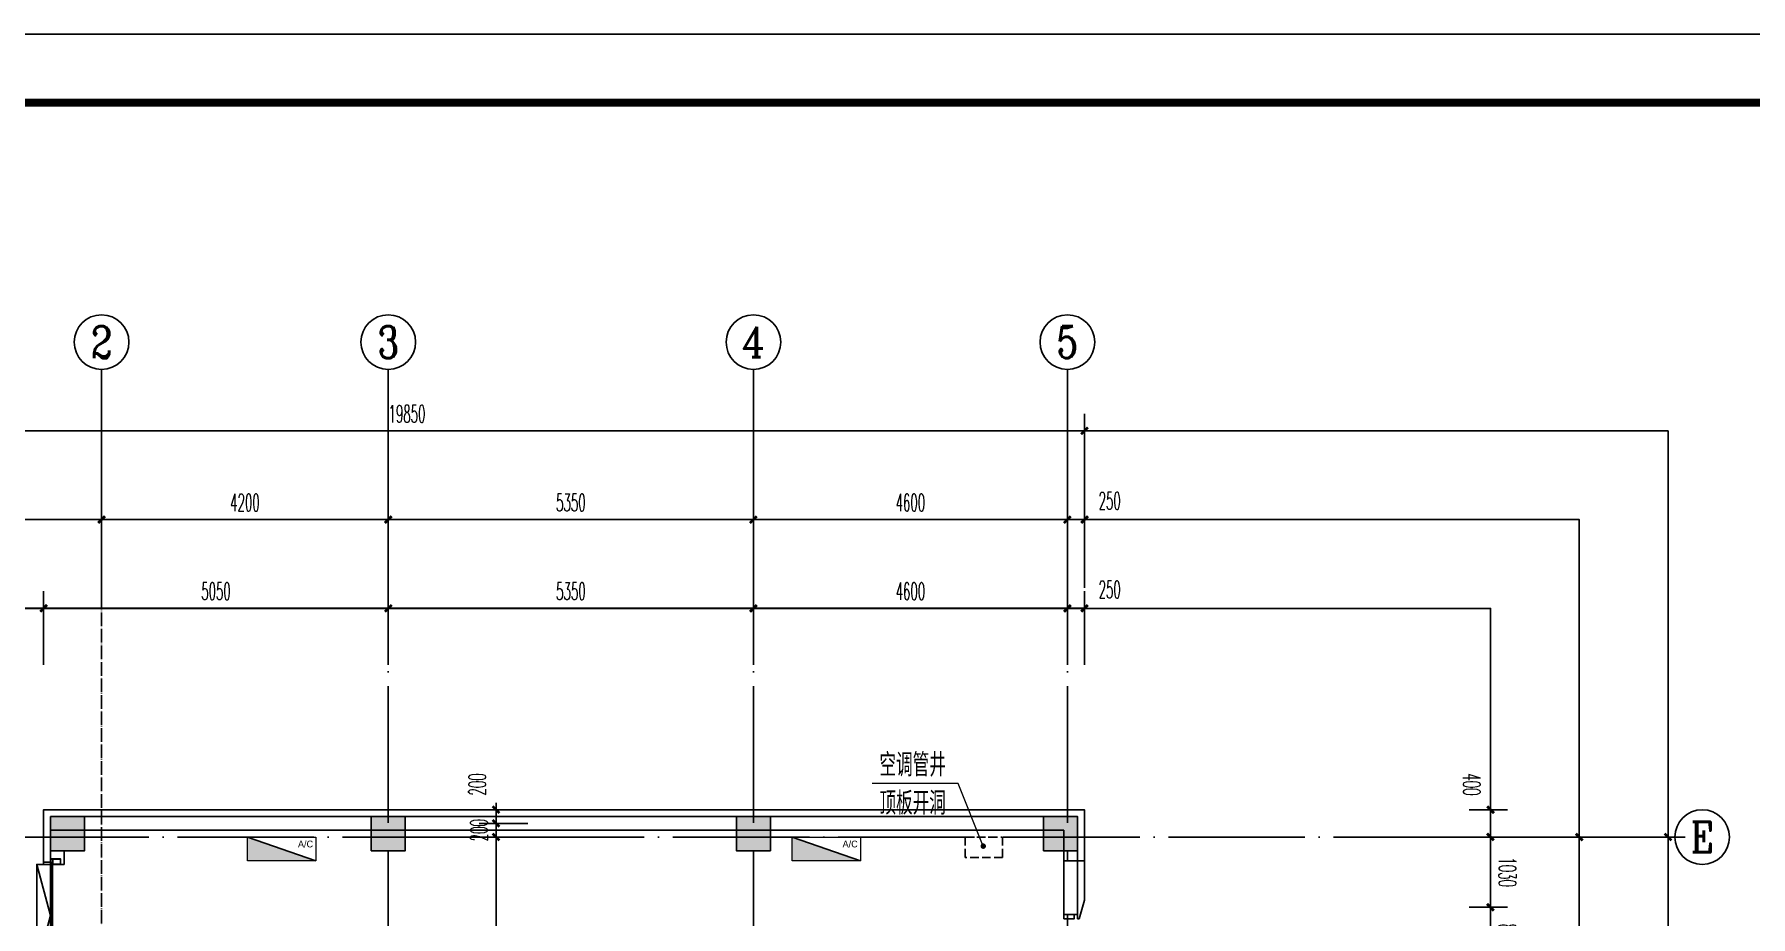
# Model space of a CAD drawing. Header units: millimetres. Extents: x -13830 to 215738, y -24143 to 193994.
# Drawn here: x 9991 to 35137, y 111432 to 124357 of the extents above; entities that cross this region are included whole.
import ezdxf
from ezdxf.enums import TextEntityAlignment as Align

# ---------------------------------------------------------------- set-up
doc = ezdxf.new("R2010")
doc.units = ezdxf.units.MM
doc.header["$LTSCALE"] = 100
doc.linetypes.add('DASH', pattern=[0.35, 0.25, -0.1])
doc.linetypes.add('DOTE', pattern=[2.42, 2, -0.2, 0.02, -0.2])
doc.layers.get('0').update_dxf_attribs({"linetype": 'CONTINUOUS'})
doc.layers.get('DEFPOINTS').update_dxf_attribs({"linetype": 'CONTINUOUS'})
for name, color, linetype in [('A-Drain-Well', 201, 'CONTINUOUS'), ('A-Fin-Stone', 64, 'CONTINUOUS'), ('AXIS', 3, 'CONTINUOUS'), ('AXIS_TEXT', 7, 'CONTINUOUS'), ('COLUMN', 9, 'CONTINUOUS'), ('DOTE', 8, 'CONTINUOUS'), ('EQUIP_DETAIL', 9, 'CONTINUOUS'), ('EQUIP_HATCH', 8, 'CONTINUOUS'), ('MCST ELevations 1S$0$A-_WIND----_E-', 4, 'CONTINUOUS'), ('MCST GF$0$A-_WIND----_E-', 4, 'CONTINUOUS'), ('MCST GF$0$D-METAL', 74, 'CONTINUOUS'), ('PUB_DIM', 3, 'CONTINUOUS'), ('PUB_HATCH', 8, 'CONTINUOUS'), ('PUB_TEXT', 7, 'CONTINUOUS'), ('TK HAHA', 1, 'CONTINUOUS'), ('WALL', 2, 'CONTINUOUS'), ('WINDOW', 4, 'CONTINUOUS'), ('图框', 7, 'CONTINUOUS')]:
    doc.layers.add(name, color=color, linetype=linetype)
doc.layers.add('DIM_LEAD', color=3, linetype='CONTINUOUS', lineweight=13)
doc.layers.add('M-2019.7.9', color=6, linetype='CONTINUOUS', lineweight=15)
doc.styles.add('_TCH_AXIS', font='COMPLEX', dxfattribs={"bigfont": 'GBCBIG'})
doc.styles.add('_TCH_DIM', font='SIMPLEX', dxfattribs={"bigfont": 'GBCBIG'})
doc.styles.add('COMPLEX', font='COMPLEX')
doc.styles.add('DIM_FONT_T3', font='SIMPLEX', dxfattribs={"width": 0.494118, "bigfont": 'GBCBIG'})
doc.styles.add('HZDX', font='wcad.shx', dxfattribs={"bigfont": 'hzdx.shx'})
doc.dimstyles.new('_TCH_ARCH&&100', dxfattribs={"dimtxt": 255, "dimasz": 100, "dimexe": 250, "dimexo": 300, "dimgap": 122.5, "dimtad": 1, "dimdec": 0, "dimzin": 0, "dimdsep": 46, "dimtxsty": 'DIM_FONT_T3', "dimblk": 'ARCHTICK', "dimcen": 0.09, "dimclrt": 7, "dimazin": 0, "dimtfac": 1, "dimtdec": 0, "dimtix": 1, "dimtmove": 2, "dimatfit": 3, "dimldrblk": 'ARCHTICK', "dimfxl": 1, "dimtolj": 1, "dimtzin": 0, "dimarcsym": 0})

# ---------------------------------------------------------------- blocks, each defined once
blk = doc.blocks.new('TJAD_TK_A1')
at = {"layer": '图框'}
blk.add_line((1341.38, 950.45), (500.38, 950.45), dxfattribs=at)
at = {"layer": '图框', "const_width": 1.2}
blk.add_lwpolyline([(1331.38, 940.45), (525.38, 940.45), (525.38, 366.45), (1331.38, 366.45)], close=True, dxfattribs=at)
blk = doc.blocks.new('180703-expo')
at = {"layer": '图框'}
blk.add_blockref('TJAD_TK_A1', (-500.38, -356.45), dxfattribs=at)
blk = doc.blocks.new('_AXISO')
blk.add_circle((0, 0), 0.5)
at = {"layer": 'AXIS_TEXT', "style": 'COMPLEX', "width": 1.041667}
blk.add_attdef('A', text='', height=0.56, dxfattribs=at).set_placement((-0.25, -0.28), (0.25, -0.28), align=Align.FIT)
blk = doc.blocks.new('_ArchTick')
at = {"color": 0, "linetype": 'ByBlock', "const_width": 0.4}
blk.add_lwpolyline([(-0.5, -0.5), (0.5, 0.5)], dxfattribs=at)
blk = doc.blocks.new('*D1030')
at = {"layer": 'AXIS', "color": 0, "lineweight": -2, "transparency": 16777216}
for p, q in [((-450, 31300), (-450, 33850)), ((19400, 31300), (19400, 33850)), ((-450, 33600), (19400, 33600))]:
    blk.add_line(p, q, dxfattribs=at)
at = {"layer": 'DEFPOINTS', "color": 0, "transparency": 16777216}
for p in [(19400, 33600), (-450, 31000), (19400, 31000)]:
    blk.add_point(p, dxfattribs=at)
at = {"layer": 'AXIS', "color": 0, "lineweight": -2, "transparency": 16777216, "xscale": 100, "yscale": 100, "zscale": 100, "rotation": 180}
blk.add_blockref('_ArchTick', (-450, 33600), dxfattribs=at)
at = {"layer": 'AXIS', "color": 0, "lineweight": -2, "transparency": 16777216, "xscale": 100, "yscale": 100, "zscale": 100}
blk.add_blockref('_ArchTick', (19400, 33600), dxfattribs=at)
at = {"layer": 'AXIS', "color": 7, "transparency": 16777216, "insert": (9475, 33850), "char_height": 255, "attachment_point": 5, "style": 'DIM_FONT_T3'}
blk.add_mtext('\\A1;19850', dxfattribs=at)
blk = doc.blocks.new('*D1032')
at = {"layer": 'AXIS', "color": 0, "lineweight": -2, "transparency": 16777216}
for p, q in [((0, 31300), (0, 32550)), ((5000, 31300), (5000, 32550)), ((0, 32300), (5000, 32300))]:
    blk.add_line(p, q, dxfattribs=at)
at = {"layer": 'DEFPOINTS', "color": 0, "transparency": 16777216}
for p in [(5000, 32300), (0, 31000), (5000, 31000)]:
    blk.add_point(p, dxfattribs=at)
at = {"layer": 'AXIS', "color": 0, "lineweight": -2, "transparency": 16777216, "xscale": 100, "yscale": 100, "zscale": 100, "rotation": 180}
blk.add_blockref('_ArchTick', (0, 32300), dxfattribs=at)
at = {"layer": 'AXIS', "color": 0, "lineweight": -2, "transparency": 16777216, "xscale": 100, "yscale": 100, "zscale": 100}
blk.add_blockref('_ArchTick', (5000, 32300), dxfattribs=at)
at = {"layer": 'AXIS', "color": 7, "transparency": 16777216, "insert": (2500, 32550), "char_height": 255, "attachment_point": 5, "style": 'DIM_FONT_T3'}
blk.add_mtext('\\A1;5000', dxfattribs=at)
blk = doc.blocks.new('*D1033')
at = {"layer": 'AXIS', "color": 0, "lineweight": -2, "transparency": 16777216}
for p, q in [((5000, 31300), (5000, 32550)), ((9200, 31300), (9200, 32550)), ((5000, 32300), (9200, 32300))]:
    blk.add_line(p, q, dxfattribs=at)
at = {"layer": 'DEFPOINTS', "color": 0, "transparency": 16777216}
for p in [(9200, 32300), (5000, 31000), (9200, 31000)]:
    blk.add_point(p, dxfattribs=at)
at = {"layer": 'AXIS', "color": 0, "lineweight": -2, "transparency": 16777216, "xscale": 100, "yscale": 100, "zscale": 100, "rotation": 180}
blk.add_blockref('_ArchTick', (5000, 32300), dxfattribs=at)
at = {"layer": 'AXIS', "color": 0, "lineweight": -2, "transparency": 16777216, "xscale": 100, "yscale": 100, "zscale": 100}
blk.add_blockref('_ArchTick', (9200, 32300), dxfattribs=at)
at = {"layer": 'AXIS', "color": 7, "transparency": 16777216, "insert": (7100, 32550), "char_height": 255, "attachment_point": 5, "style": 'DIM_FONT_T3'}
blk.add_mtext('\\A1;4200', dxfattribs=at)
blk = doc.blocks.new('*D1034')
at = {"layer": 'AXIS', "color": 0, "lineweight": -2, "transparency": 16777216}
for p, q in [((9200, 31300), (9200, 32550)), ((14550, 31300), (14550, 32550)), ((9200, 32300), (14550, 32300))]:
    blk.add_line(p, q, dxfattribs=at)
at = {"layer": 'DEFPOINTS', "color": 0, "transparency": 16777216}
for p in [(14550, 32300), (9200, 31000), (14550, 31000)]:
    blk.add_point(p, dxfattribs=at)
at = {"layer": 'AXIS', "color": 0, "lineweight": -2, "transparency": 16777216, "xscale": 100, "yscale": 100, "zscale": 100, "rotation": 180}
blk.add_blockref('_ArchTick', (9200, 32300), dxfattribs=at)
at = {"layer": 'AXIS', "color": 0, "lineweight": -2, "transparency": 16777216, "xscale": 100, "yscale": 100, "zscale": 100}
blk.add_blockref('_ArchTick', (14550, 32300), dxfattribs=at)
at = {"layer": 'AXIS', "color": 7, "transparency": 16777216, "insert": (11875, 32550), "char_height": 255, "attachment_point": 5, "style": 'DIM_FONT_T3'}
blk.add_mtext('\\A1;5350', dxfattribs=at)
blk = doc.blocks.new('*D1035')
at = {"layer": 'AXIS', "color": 0, "lineweight": -2, "transparency": 16777216}
for p, q in [((14550, 31300), (14550, 32550)), ((19150, 31300), (19150, 32550)), ((14550, 32300), (19150, 32300))]:
    blk.add_line(p, q, dxfattribs=at)
at = {"layer": 'DEFPOINTS', "color": 0, "transparency": 16777216}
for p in [(19150, 32300), (14550, 31000), (19150, 31000)]:
    blk.add_point(p, dxfattribs=at)
at = {"layer": 'AXIS', "color": 0, "lineweight": -2, "transparency": 16777216, "xscale": 100, "yscale": 100, "zscale": 100, "rotation": 180}
blk.add_blockref('_ArchTick', (14550, 32300), dxfattribs=at)
at = {"layer": 'AXIS', "color": 0, "lineweight": -2, "transparency": 16777216, "xscale": 100, "yscale": 100, "zscale": 100}
blk.add_blockref('_ArchTick', (19150, 32300), dxfattribs=at)
at = {"layer": 'AXIS', "color": 7, "transparency": 16777216, "insert": (16850, 32550), "char_height": 255, "attachment_point": 5, "style": 'DIM_FONT_T3'}
blk.add_mtext('\\A1;4600', dxfattribs=at)
blk = doc.blocks.new('*D1036')
at = {"layer": 'AXIS', "color": 0, "lineweight": -2, "transparency": 16777216}
for p, q in [((19150, 31300), (19150, 32550)), ((19400, 31300), (19400, 32550)), ((19150, 32300), (19400, 32300))]:
    blk.add_line(p, q, dxfattribs=at)
at = {"layer": 'DEFPOINTS', "color": 0, "transparency": 16777216}
for p in [(19400, 32300), (19150, 31000), (19400, 31000)]:
    blk.add_point(p, dxfattribs=at)
at = {"layer": 'AXIS', "color": 0, "lineweight": -2, "transparency": 16777216, "xscale": 100, "yscale": 100, "zscale": 100, "rotation": 180}
blk.add_blockref('_ArchTick', (19150, 32300), dxfattribs=at)
at = {"layer": 'AXIS', "color": 0, "lineweight": -2, "transparency": 16777216, "xscale": 100, "yscale": 100, "zscale": 100}
blk.add_blockref('_ArchTick', (19400, 32300), dxfattribs=at)
at = {"layer": 'AXIS', "color": 7, "transparency": 16777216, "insert": (19770, 32575), "char_height": 255, "attachment_point": 5, "style": 'DIM_FONT_T3'}
blk.add_mtext('\\A1;250', dxfattribs=at)
blk = doc.blocks.new('*D1037')
at = {"layer": 'AXIS', "color": 0, "lineweight": -2, "transparency": 16777216}
for p, q in [((25350, 27650), (28200, 27650)), ((27950, -550), (27950, 27650)), ((25350, -550), (28200, -550))]:
    blk.add_line(p, q, dxfattribs=at)
at = {"layer": 'DEFPOINTS', "color": 0, "transparency": 16777216}
for p in [(25050, 27650), (27950, 27650), (25050, -550)]:
    blk.add_point(p, dxfattribs=at)
at = {"layer": 'AXIS', "color": 0, "lineweight": -2, "transparency": 16777216, "xscale": 100, "yscale": 100, "zscale": 100}
for p, rotation in [((27950, 27650), 90.0000788328642), ((27950, -550), 270.0000788328642)]:
    blk.add_blockref('_ArchTick', p, dxfattribs=dict(at, rotation=rotation))
at = {"layer": 'AXIS', "color": 7, "transparency": 16777216, "insert": (28200, 13550), "char_height": 255, "attachment_point": 5, "rotation": 270.0001, "style": 'DIM_FONT_T3'}
blk.add_mtext('\\A1;28200', dxfattribs=at)
blk = doc.blocks.new('*D1042')
at = {"layer": 'AXIS', "color": 0, "lineweight": -2, "transparency": 16777216}
for p, q in [((25900, 27650), (26900, 27650)), ((26650, 19850), (26650, 27650)), ((25900, 19850), (26900, 19850))]:
    blk.add_line(p, q, dxfattribs=at)
at = {"layer": 'DEFPOINTS', "color": 0, "transparency": 16777216}
for p in [(25600, 27650), (26650, 27650), (25600, 19850)]:
    blk.add_point(p, dxfattribs=at)
at = {"layer": 'AXIS', "color": 0, "lineweight": -2, "transparency": 16777216, "xscale": 100, "yscale": 100, "zscale": 100}
for p, rotation in [((26650, 27650), 90.0000788328642), ((26650, 19850), 270.0000788328642)]:
    blk.add_blockref('_ArchTick', p, dxfattribs=dict(at, rotation=rotation))
at = {"layer": 'AXIS', "color": 7, "transparency": 16777216, "insert": (26900, 23750), "char_height": 255, "attachment_point": 5, "rotation": 270.0001, "style": 'DIM_FONT_T3'}
blk.add_mtext('\\A1;7800', dxfattribs=at)
blk = doc.blocks.new('_FZH')
blk.add_lwpolyline([(-0.5, -0.5), (0.5, -0.5), (0.5, 0.5), (-0.5, 0.5)], close=True)
at = {"layer": 'PUB_HATCH'}
blk.add_solid([(-0.5, -0.5), (0.5, -0.5), (-0.5, 0.5), (0.5, 0.5)], dxfattribs=at)
blk = doc.blocks.new('sfdsfsfdsdfs10')
at = {"layer": 'COLUMN', "color": 3, "rotation": 270}
for p, xscale, yscale, zscale in [((5150, 28250), 500, 500, 500), ((9850, 28250), 500, 500, 500), ((15200, 28250), 499.9999999995343, 499.9999999995343, 499.9999999995343), ((19700, 28250), 499.9999999995343, 499.9999999995343, 499.9999999995343), ((650, 20300), 499.9999999995343, 499.9999999995343, 499.9999999995343), ((9850, 20300), 499.9999999995343, 499.9999999995343, 499.9999999995343), ((15200, 20300), 500.0000000002328, 500.0000000002328, 500.0000000002328), ((19700, 20300), 500.0000000002328, 500.0000000002328, 500.0000000002328), ((650, 13500), 499.9999999997672, 499.9999999997672, 499.9999999997672), ((9850, 13500), 500.0000000000001, 500.0000000000001, 500.0000000000001), ((15200, 13500), 500.0000000002328, 500.0000000002328, 500.0000000002328), ((19700, 13500), 500, 500, 500), ((19700, 9350), 500, 500, 500), ((650, 7250), 500.0000000006985, 500.0000000006985, 500.0000000006985), ((9850, 7250), 500.0000000002328, 500.0000000002328, 500.0000000002328), ((15200, 7250), 499.9999999995343, 499.9999999995343, 499.9999999995343), ((650, 450), 500.0000000006985, 500.0000000006985, 500.0000000006985), ((9850, 450), 499.9999999997672, 499.9999999997672, 499.9999999997672), ((15200, 450), 500, 500, 500)]:
    blk.add_blockref('_FZH', p, dxfattribs=dict(at, xscale=xscale, yscale=yscale, zscale=zscale))
blk = doc.blocks.new('MCST GF$0$elderly care_mullion_2')
at = {"layer": 'MCST GF$0$A-_WIND----_E-'}
for points in [[(170892, -82280), (170892, -82247), (170972, -82247), (170972, -82250), (170950, -82250), (170950, -82280)], [(170892, -82282), (170951, -82282), (170951, -82251), (170954, -82251), (170954, -82282), (170972, -82282), (170972, -82397), (170892, -82397)]]:
    blk.add_lwpolyline(points, close=True, dxfattribs=at)
at = {"layer": 'MCST GF$0$A-_WIND----_E-', "color": 8}
for points in [[(170895, -82250), (170895, -82277), (170947, -82277), (170947, -82250)], [(170895, -82394), (170895, -82285), (170969, -82285), (170969, -82394)]]:
    blk.add_lwpolyline(points, close=True, dxfattribs=at)
blk = doc.blocks.new('dfsfs')
blk.add_lwpolyline([(-270, 5615), (-300, 5615)])
at = {"layer": 'MCST GF$0$A-_WIND----_E-', "color": 8}
blk.add_lwpolyline([(-168, 7161), (-168, 5628), (-193, 5628), (-193, 7161)], close=True, dxfattribs=at)
at = {"layer": 'MCST GF$0$A-_WIND----_E-'}
blk.add_lwpolyline([(-180, 7161), (-180, 5628)], dxfattribs=at)
at = {"layer": 'MCST GF$0$D-METAL'}
blk.add_lwpolyline([(-300, 7175), (-200, 7175), (-200, 7145), (-300, 7145)], close=True, dxfattribs=at)
blk.add_lwpolyline([(-300, 5615), (-300, 5645), (-200, 5645), (-200, 5615), (-270, 5615)], dxfattribs=at)
at = {"layer": 'WALL'}
blk.add_lwpolyline([(0, 7345), (0, 7145), (-50, 7145), (-50, 7225), (-200, 7225), (-200, 7345)], close=True, dxfattribs=at)
for points in [[(-200, 5565), (-50, 5565), (-50, 5645), (0, 5645), (0, -105)], [(-200, -105), (-200, 5565)]]:
    blk.add_lwpolyline(points, dxfattribs=at)
at = {"xscale": -1, "rotation": 90}
blk.add_blockref('MCST GF$0$elderly care_mullion_2', (-82447, 178117), dxfattribs=at)
at = {"rotation": 90}
blk.add_blockref('MCST GF$0$elderly care_mullion_2', (-82447, -165327), dxfattribs=at)
blk = doc.blocks.new('5HP')
at = {"layer": 'EQUIP_HATCH'}
blk.add_hatch(color=256, dxfattribs=at).paths.add_polyline_path([(11197, 101719), (10847, 101719), (10847, 100719)])
at = {"color": 0, "linetype": 'ByBlock'}
blk.add_lwpolyline([(10847, 101719), (11197, 101719), (11197, 100719), (10847, 100719)], close=True, dxfattribs=at)
at = {"layer": 'EQUIP_DETAIL'}
blk.add_line((11197, 101719), (10847, 100719), dxfattribs=at)
at = {"layer": 'EQUIP_DETAIL', "style": 'HZDX'}
blk.add_text('A/C', height=100, rotation=270, dxfattribs=at).set_placement((11097, 100869), align=Align.MIDDLE)
blk = doc.blocks.new('A$C0AEA3915')
at = {"layer": 'M-2019.7.9'}
for p, rotation in [((108857, 3503), 90), ((116836, 3503), 90), ((26065, 106938), 180)]:
    blk.add_blockref('5HP', p, dxfattribs=dict(at, rotation=rotation))
for p in [(-1997, -96410), (1502, -100391), (1502, -106394), (-1947, -109923)]:
    blk.add_blockref('5HP', p, dxfattribs=at)
blk = doc.blocks.new('sdfdsfdsf')
blk.add_wipeout([(-220, -1000), (-200, -1000), (-200, -940), (0, -940), (0, 0), (-300, 0), (-300, -730)]).dxf.layer = 'DEFPOINTS'
at = {"layer": 'MCST ELevations 1S$0$A-_WIND----_E-', "color": 42}
for points in [[(-220, -1000), (-200, -1000), (-200, 0), (-300, 0), (-300, -730)], [(-150, -940), (-150, -1000), (0, -1000), (0, -940)]]:
    blk.add_lwpolyline(points, close=True, dxfattribs=at)
at = {"layer": 'WALL', "color": 2}
blk.add_lwpolyline([(-200, -940), (0, -940), (0, 0), (-200, 0)], close=True, dxfattribs=at)
blk = doc.blocks.new('sdfsfsfdsdf')
at = {"layer": 'MCST ELevations 1S$0$A-_WIND----_E-'}
for p in [(0, -1800), (0, -3600), (0, -5400)]:
    blk.add_blockref('sdfdsfdsf', p, dxfattribs=at)
blk.add_wipeout([(-220, -1000), (-200, -1000), (-200, -940), (0, -940), (0, -150), (-300, -150), (-300, -730)]).dxf.layer = 'DEFPOINTS'
at = {"layer": 'MCST ELevations 1S$0$A-_WIND----_E-', "color": 42}
for points in [[(-220, -1000), (-200, -1000), (-200, -150), (-300, -150), (-300, -730)], [(-150, -940), (-150, -1000), (0, -1000), (0, -940)]]:
    blk.add_lwpolyline(points, close=True, dxfattribs=at)
at = {"layer": 'WALL', "color": 2}
blk.add_lwpolyline([(-200, -940), (0, -940), (0, -150), (-200, -150)], close=True, dxfattribs=at)
blk = doc.blocks.new('*D675')
at = {"layer": 'DEFPOINTS', "color": 0, "transparency": 16777216}
for p in [(16756, 112999), (17519, 112999), (17519, 112799)]:
    blk.add_point(p, dxfattribs=at)
at = {"layer": 'PUB_DIM', "color": 0, "lineweight": -2, "transparency": 16777216}
for p, q in [((17219, 112999), (16506, 112999)), ((16756, 112999), (16756, 113099)), ((16756, 112799), (16756, 112999)), ((17219, 112799), (16506, 112799)), ((16756, 112799), (16756, 112699))]:
    blk.add_line(p, q, dxfattribs=at)
at = {"layer": 'PUB_DIM', "color": 0, "lineweight": -2, "transparency": 16777216, "xscale": 100, "yscale": 100, "zscale": 100}
for p, rotation in [((16756, 112999), 270), ((16756, 112799), 90)]:
    blk.add_blockref('_ArchTick', p, dxfattribs=dict(at, rotation=rotation))
at = {"layer": 'PUB_DIM', "color": 7, "transparency": 16777216, "insert": (16481, 113369), "char_height": 255, "attachment_point": 5, "rotation": 90, "style": 'DIM_FONT_T3'}
blk.add_mtext('\\A1;200', dxfattribs=at)
blk = doc.blocks.new('*D676')
at = {"layer": 'DEFPOINTS', "color": 0, "transparency": 16777216}
for p in [(16756, 112799), (17519, 112799), (17519, 112599)]:
    blk.add_point(p, dxfattribs=at)
at = {"layer": 'PUB_DIM', "color": 0, "lineweight": -2, "transparency": 16777216}
for p, q in [((17219, 112799), (16506, 112799)), ((16756, 112799), (16756, 112899)), ((16756, 112599), (16756, 112799)), ((17219, 112599), (16506, 112599)), ((16756, 112599), (16756, 112499))]:
    blk.add_line(p, q, dxfattribs=at)
at = {"layer": 'PUB_DIM', "color": 0, "lineweight": -2, "transparency": 16777216, "xscale": 100, "yscale": 100, "zscale": 100}
for p, rotation in [((16756, 112799), 270), ((16756, 112599), 90)]:
    blk.add_blockref('_ArchTick', p, dxfattribs=dict(at, rotation=rotation))
at = {"layer": 'PUB_DIM', "color": 7, "transparency": 16777216, "insert": (16506, 112699), "char_height": 255, "attachment_point": 5, "rotation": 90, "style": 'DIM_FONT_T3'}
blk.add_mtext('\\A1;200', dxfattribs=at)
blk = doc.blocks.new('*D677')
at = {"layer": 'DEFPOINTS', "color": 0, "transparency": 16777216}
for p in [(16756, 112599), (17519, 112599), (17519, 104949)]:
    blk.add_point(p, dxfattribs=at)
at = {"layer": 'PUB_DIM', "color": 0, "lineweight": -2, "transparency": 16777216}
for p, q in [((17219, 112599), (16506, 112599)), ((16756, 104949), (16756, 112599)), ((17219, 104949), (16506, 104949))]:
    blk.add_line(p, q, dxfattribs=at)
at = {"layer": 'PUB_DIM', "color": 0, "lineweight": -2, "transparency": 16777216, "xscale": 100, "yscale": 100, "zscale": 100}
for p, rotation in [((16756, 112599), 90), ((16756, 104949), 270)]:
    blk.add_blockref('_ArchTick', p, dxfattribs=dict(at, rotation=rotation))
at = {"layer": 'PUB_DIM', "color": 7, "transparency": 16777216, "insert": (16506, 108774), "char_height": 255, "attachment_point": 5, "rotation": 90, "style": 'DIM_FONT_T3'}
blk.add_mtext('\\A1;7650', dxfattribs=at)
blk = doc.blocks.new('*D850')
at = {"layer": 'DEFPOINTS', "color": 0, "transparency": 16777216}
for p in [(10127, 115949), (9127, 114820), (10127, 114820)]:
    blk.add_point(p, dxfattribs=at)
at = {"layer": 'PUB_DIM', "color": 0, "lineweight": -2, "transparency": 16777216}
for p, q in [((9127, 115120), (9127, 116199)), ((10127, 115120), (10127, 116199)), ((9127, 115949), (10127, 115949))]:
    blk.add_line(p, q, dxfattribs=at)
at = {"layer": 'PUB_DIM', "color": 0, "lineweight": -2, "transparency": 16777216, "xscale": 100, "yscale": 100, "zscale": 100, "rotation": 180}
blk.add_blockref('_ArchTick', (9127, 115949), dxfattribs=at)
at = {"layer": 'PUB_DIM', "color": 0, "lineweight": -2, "transparency": 16777216, "xscale": 100, "yscale": 100, "zscale": 100}
blk.add_blockref('_ArchTick', (10127, 115949), dxfattribs=at)
at = {"layer": 'PUB_DIM', "color": 7, "transparency": 16777216, "insert": (9627, 116199), "char_height": 255, "attachment_point": 5, "style": 'DIM_FONT_T3'}
blk.add_mtext('\\A1;1000', dxfattribs=at)
blk = doc.blocks.new('*D851')
at = {"layer": 'DEFPOINTS', "color": 0, "transparency": 16777216}
for p in [(15177, 115949), (10127, 114820), (15177, 114820)]:
    blk.add_point(p, dxfattribs=at)
at = {"layer": 'PUB_DIM', "color": 0, "lineweight": -2, "transparency": 16777216}
for p, q in [((10127, 115120), (10127, 116199)), ((15177, 115120), (15177, 116199)), ((10127, 115949), (15177, 115949))]:
    blk.add_line(p, q, dxfattribs=at)
at = {"layer": 'PUB_DIM', "color": 0, "lineweight": -2, "transparency": 16777216, "xscale": 100, "yscale": 100, "zscale": 100, "rotation": 180}
blk.add_blockref('_ArchTick', (10127, 115949), dxfattribs=at)
at = {"layer": 'PUB_DIM', "color": 0, "lineweight": -2, "transparency": 16777216, "xscale": 100, "yscale": 100, "zscale": 100}
blk.add_blockref('_ArchTick', (15177, 115949), dxfattribs=at)
at = {"layer": 'PUB_DIM', "color": 7, "transparency": 16777216, "insert": (12652, 116199), "char_height": 255, "attachment_point": 5, "style": 'DIM_FONT_T3'}
blk.add_mtext('\\A1;5050', dxfattribs=at)
blk = doc.blocks.new('*D852')
at = {"layer": 'DEFPOINTS', "color": 0, "transparency": 16777216}
for p in [(20527, 115949), (15177, 114820), (20527, 114820)]:
    blk.add_point(p, dxfattribs=at)
at = {"layer": 'PUB_DIM', "color": 0, "lineweight": -2, "transparency": 16777216}
for p, q in [((15177, 115120), (15177, 116199)), ((20527, 115120), (20527, 116199)), ((15177, 115949), (20527, 115949))]:
    blk.add_line(p, q, dxfattribs=at)
at = {"layer": 'PUB_DIM', "color": 0, "lineweight": -2, "transparency": 16777216, "xscale": 100, "yscale": 100, "zscale": 100, "rotation": 180}
blk.add_blockref('_ArchTick', (15177, 115949), dxfattribs=at)
at = {"layer": 'PUB_DIM', "color": 0, "lineweight": -2, "transparency": 16777216, "xscale": 100, "yscale": 100, "zscale": 100}
blk.add_blockref('_ArchTick', (20527, 115949), dxfattribs=at)
at = {"layer": 'PUB_DIM', "color": 7, "transparency": 16777216, "insert": (17852, 116199), "char_height": 255, "attachment_point": 5, "style": 'DIM_FONT_T3'}
blk.add_mtext('\\A1;5350', dxfattribs=at)
blk = doc.blocks.new('*D853')
at = {"layer": 'DEFPOINTS', "color": 0, "transparency": 16777216}
for p in [(25127, 115949), (20527, 114820), (25127, 114820)]:
    blk.add_point(p, dxfattribs=at)
at = {"layer": 'PUB_DIM', "color": 0, "lineweight": -2, "transparency": 16777216}
for p, q in [((20527, 115120), (20527, 116199)), ((25127, 115120), (25127, 116199)), ((20527, 115949), (25127, 115949))]:
    blk.add_line(p, q, dxfattribs=at)
at = {"layer": 'PUB_DIM', "color": 0, "lineweight": -2, "transparency": 16777216, "xscale": 100, "yscale": 100, "zscale": 100, "rotation": 180}
blk.add_blockref('_ArchTick', (20527, 115949), dxfattribs=at)
at = {"layer": 'PUB_DIM', "color": 0, "lineweight": -2, "transparency": 16777216, "xscale": 100, "yscale": 100, "zscale": 100}
blk.add_blockref('_ArchTick', (25127, 115949), dxfattribs=at)
at = {"layer": 'PUB_DIM', "color": 7, "transparency": 16777216, "insert": (22827, 116199), "char_height": 255, "attachment_point": 5, "style": 'DIM_FONT_T3'}
blk.add_mtext('\\A1;4600', dxfattribs=at)
blk = doc.blocks.new('*D854')
at = {"layer": 'DEFPOINTS', "color": 0, "transparency": 16777216}
for p in [(25377, 115949), (25127, 114820), (25377, 114820)]:
    blk.add_point(p, dxfattribs=at)
at = {"layer": 'PUB_DIM', "color": 0, "lineweight": -2, "transparency": 16777216}
for p, q in [((25127, 115120), (25127, 116199)), ((25377, 115120), (25377, 116199)), ((25127, 115949), (25377, 115949))]:
    blk.add_line(p, q, dxfattribs=at)
at = {"layer": 'PUB_DIM', "color": 0, "lineweight": -2, "transparency": 16777216, "xscale": 100, "yscale": 100, "zscale": 100, "rotation": 180}
blk.add_blockref('_ArchTick', (25127, 115949), dxfattribs=at)
at = {"layer": 'PUB_DIM', "color": 0, "lineweight": -2, "transparency": 16777216, "xscale": 100, "yscale": 100, "zscale": 100}
blk.add_blockref('_ArchTick', (25377, 115949), dxfattribs=at)
at = {"layer": 'PUB_DIM', "color": 7, "transparency": 16777216, "insert": (25747, 116224), "char_height": 255, "attachment_point": 5, "style": 'DIM_FONT_T3'}
blk.add_mtext('\\A1;250', dxfattribs=at)
blk = doc.blocks.new('*D940')
at = {"layer": 'DEFPOINTS', "color": 0, "transparency": 16777216}
for p in [(30714, 111569), (31325, 111569), (30714, 110769)]:
    blk.add_point(p, dxfattribs=at)
at = {"layer": 'PUB_DIM', "color": 0, "lineweight": -2, "transparency": 16777216}
for p, q in [((31014, 111569), (31575, 111569)), ((31325, 110769), (31325, 111569)), ((31014, 110769), (31575, 110769))]:
    blk.add_line(p, q, dxfattribs=at)
at = {"layer": 'PUB_DIM', "color": 0, "lineweight": -2, "transparency": 16777216, "xscale": 100, "yscale": 100, "zscale": 100}
for p, rotation in [((31325, 111569), 90.003707105389), ((31325, 110769), 270.003707105389)]:
    blk.add_blockref('_ArchTick', p, dxfattribs=dict(at, rotation=rotation))
at = {"layer": 'PUB_DIM', "color": 7, "transparency": 16777216, "insert": (31575, 111169), "char_height": 255, "attachment_point": 5, "rotation": 270.0037, "style": 'DIM_FONT_T3'}
blk.add_mtext('\\A1;800', dxfattribs=at)
blk = doc.blocks.new('*D941')
at = {"layer": 'DEFPOINTS', "color": 0, "transparency": 16777216}
for p in [(30714, 112598), (31325, 112599), (30714, 111569)]:
    blk.add_point(p, dxfattribs=at)
at = {"layer": 'PUB_DIM', "color": 0, "lineweight": -2, "transparency": 16777216}
for p, q in [((31014, 112599), (31575, 112599)), ((31325, 111569), (31325, 112599)), ((31014, 111569), (31575, 111569))]:
    blk.add_line(p, q, dxfattribs=at)
at = {"layer": 'PUB_DIM', "color": 0, "lineweight": -2, "transparency": 16777216, "xscale": 100, "yscale": 100, "zscale": 100}
for p, rotation in [((31325, 112599), 90.00370710538895), ((31325, 111569), 270.003707105389)]:
    blk.add_blockref('_ArchTick', p, dxfattribs=dict(at, rotation=rotation))
at = {"layer": 'PUB_DIM', "color": 7, "transparency": 16777216, "insert": (31575, 112084), "char_height": 255, "attachment_point": 5, "rotation": 270.0037, "style": 'DIM_FONT_T3'}
blk.add_mtext('\\A1;1030', dxfattribs=at)
blk = doc.blocks.new('*D942')
at = {"layer": 'DEFPOINTS', "color": 0, "transparency": 16777216}
for p in [(30714, 112999), (31325, 112999), (30714, 112598)]:
    blk.add_point(p, dxfattribs=at)
at = {"layer": 'PUB_DIM', "color": 0, "lineweight": -2, "transparency": 16777216}
for p, q in [((31014, 112999), (31575, 112999)), ((31325, 112599), (31325, 112999)), ((31014, 112599), (31575, 112599))]:
    blk.add_line(p, q, dxfattribs=at)
at = {"layer": 'PUB_DIM', "color": 0, "lineweight": -2, "transparency": 16777216, "xscale": 100, "yscale": 100, "zscale": 100}
for p, rotation in [((31325, 112999), 90.00370710538925), ((31325, 112599), 270.0037071053893)]:
    blk.add_blockref('_ArchTick', p, dxfattribs=dict(at, rotation=rotation))
at = {"layer": 'PUB_DIM', "color": 7, "transparency": 16777216, "insert": (31050, 113369), "char_height": 255, "attachment_point": 5, "rotation": 270.0037, "style": 'DIM_FONT_T3'}
blk.add_mtext('\\A1;400', dxfattribs=at)
blk = doc.blocks.new('dsffsfddf')
at = {"layer": 'AXIS'}
for p, q in [((5000, 31000), (5000, 34500)), ((9200, 31000), (9200, 34500)), ((14550, 31000), (14550, 34500)), ((19150, 31000), (19150, 34500)), ((25050, 27650), (28050, 27650))]:
    blk.add_line(p, q, dxfattribs=at)
at = {"layer": 'DOTE', "linetype": 'DOTE'}
blk.add_line((5000, 19850), (5000, 31000), dxfattribs=at)
at = {"layer": 'DOTE', "linetype": 'DOTE', "ltscale": 10}
for p, q in [((9200, -3600), (9200, 31000)), ((14550, -3600), (14550, 31000)), ((19150, -3600), (19150, 31000)), ((25050, 27650), (-1850, 27650))]:
    blk.add_line(p, q, dxfattribs=at)
at = {"layer": 'AXIS'}
ref = blk.add_blockref('_AXISO', (5000, 34900), dxfattribs=dict(at, xscale=800, yscale=800, zscale=800))
ref.add_attrib('A', '2', dxfattribs={"layer": 'AXIS_TEXT', "height": 465.9, "style": '_TCH_AXIS'}).set_placement((4844.7, 34667), (5155.3, 34667), align=Align.FIT)
ref = blk.add_blockref('_AXISO', (9200, 34900), dxfattribs=dict(at, xscale=800, yscale=800, zscale=800))
ref.add_attrib('A', '3', dxfattribs={"layer": 'AXIS_TEXT', "height": 465.9, "style": '_TCH_AXIS'}).set_placement((9044.7, 34667), (9355.3, 34667), align=Align.FIT)
ref = blk.add_blockref('_AXISO', (14550, 34900), dxfattribs=dict(at, xscale=800, yscale=800, zscale=800))
ref.add_attrib('A', '4', dxfattribs={"layer": 'AXIS_TEXT', "height": 445.4, "style": '_TCH_AXIS'}).set_placement((14380.3, 34677.3), (14719.7, 34677.3), align=Align.FIT)
ref = blk.add_blockref('_AXISO', (19150, 34900), dxfattribs=dict(at, xscale=800, yscale=800, zscale=800))
ref.add_attrib('A', '5', dxfattribs={"layer": 'AXIS_TEXT', "height": 465.9, "style": '_TCH_AXIS'}).set_placement((18994.7, 34667), (19305.3, 34667), align=Align.FIT)
ref = blk.add_blockref('_AXISO', (28450, 27650), dxfattribs=dict(at, xscale=800, yscale=800, zscale=800))
ref.add_attrib('A', 'E', dxfattribs={"layer": 'AXIS_TEXT', "height": 445.4, "style": '_TCH_AXIS'}).set_placement((28280.3, 27427.3), (28619.7, 27427.3), align=Align.FIT)
for p1, p2, distance, picture, middle in [((-450, 31000), (19400, 31000), 2600, '*D1030', (9475, 33850)), ((0, 31000), (5000, 31000), 1300, '*D1032', (2500, 32550)), ((5000, 31000), (9200, 31000), 1300, '*D1033', (7100, 32550)), ((9200, 31000), (14550, 31000), 1300, '*D1034', (11875, 32550)), ((14550, 31000), (19150, 31000), 1300, '*D1035', (16850, 32550)), ((25050, -549.7), (25050, 27650), -2900, '*D1037', (28200, 13550.2)), ((25599.9, 19850), (25599.9, 27650), -1050.1, '*D1042', (26900, 23750))]:
    dim = blk.add_aligned_dim(p1=p1, p2=p2, distance=distance, dimstyle='_TCH_ARCH&&100', dxfattribs=at)
    dim.commit()
    dim.dimension.update_dxf_attribs({"geometry": picture, "text_midpoint": middle})
dim = blk.add_linear_dim(base=(19400, 32300), p1=(19150, 31000), p2=(19400, 31000), angle=0, dimstyle='_TCH_ARCH&&100', dxfattribs=at)
dim.commit()
dim.dimension.update_dxf_attribs({"geometry": '*D1036', "text_midpoint": (19770, 32575), "dimtype": 161})
blk = doc.blocks.new('DFSFDSFSF')
at = {"layer": 'DEFPOINTS'}
for points in [[(0, 0), (32400, 0), (32400, 39800), (0, 39800)], [(0, 0), (32400, 0), (32400, 39800), (0, 39800)], [(1300, 1300), (31100, 1300), (31100, 38500), (1300, 38500)], [(2600, 2600), (29800, 2600), (29800, 37200), (2600, 37200)]]:
    blk.add_lwpolyline(points, close=True, dxfattribs=at)
at = {"layer": 'MCST ELevations 1S$0$A-_WIND----_E-', "color": 42}
blk.add_lwpolyline([(23850, 33504), (23850, 34250), (8600, 34250), (8600, 33480), (8700, 33480)], dxfattribs=at)
at = {"layer": 'WALL'}
for p, q in [((8700, 34150), (23750, 34150)), ((8700, 34150), (8700, 33950)), ((8700, 33950), (23550, 33950))]:
    blk.add_line(p, q, dxfattribs=at)
at = {"layer": 'WINDOW', "linetype": 'DASH', "ltscale": 5}
blk.add_lwpolyline([(22650, 33850), (22650, 33550), (22100, 33550), (22100, 33850)], close=True, dxfattribs=at)
at = {"layer": 'WINDOW'}
blk.add_lwpolyline([(8500, 33450), (8500, 31950), (8700, 32700), (8500, 33450), (8700, 33450), (8700, 31950), (8500, 31950)], dxfattribs=at)
at = {"layer": 'A-Drain-Well'}
for name, p in [('dsffsfddf', (4450, 6200)), ('sfdsfsfdsdfs10', (3800, 5650))]:
    blk.add_blockref(name, p, dxfattribs=at)
at = {"layer": 'A-Fin-Stone'}
for name, p in [('A$C0AEA3915', (4450, 19150)), ('dfsfs', (8900, 26305))]:
    blk.add_blockref(name, p, dxfattribs=at)
at = {"layer": 'MCST ELevations 1S$0$A-_WIND----_E-', "xscale": -1}
blk.add_blockref('sdfsfsfdsdf', (23550, 33654), dxfattribs=at)
at = {"layer": 'WALL'}
for p, q in [((23550, 33950), (23550, 32714)), ((23750, 34150), (23750, 32714)), ((23750, 32714), (23550, 32714))]:
    blk.add_line(p, q, dxfattribs=at)

msp = doc.modelspace()

# ---------------------------------------------------------------- linework, layer by layer
at = {"layer": 'TK HAHA', "color": 1}
msp.add_lwpolyline([(-3451.8, 124357.2), (80648.2, 124357.2), (80648.2, 64957.2), (-3451.8, 64957.2)], close=True, dxfattribs=at)

# ---------------------------------------------------------------- block references
at = {"xscale": 100, "yscale": 100, "zscale": 100}
msp.add_blockref('180703-expo', (-3451.8, 64957.2), dxfattribs=at)

# ---------------------------------------------------------------- next in the draw order: block references
at = {"layer": 'WINDOW'}
msp.add_blockref('DFSFDSFSF', (1526.6, 78748.5), dxfattribs=at)

# ---------------------------------------------------------------- next in the draw order: linework, layer by layer
at = {"layer": 'DIM_LEAD'}
for p, q in [((23524.7, 113381.6), (22268.1, 113381.6)), ((23894.2, 112465.1), (23524.7, 113381.6))]:
    msp.add_line(p, q, dxfattribs=at)
at = {"layer": 'DIM_LEAD', "const_width": 40}
msp.add_lwpolyline([(23901.6, 112446.6, 1), (23886.7, 112483.7, 1)], format="xyb", close=True, dxfattribs=at)

# ---------------------------------------------------------------- next in the draw order: texts
at = {"layer": 'PUB_TEXT', "style": '_TCH_DIM'}
for s, p in [('空调管井', (22373.1, 113486.6)), ('顶板开洞', (22373.1, 112926.6))]:
    msp.add_text(s, height=337.59, dxfattribs=at).set_placement(p)

# ---------------------------------------------------------------- next in the draw order: dimensions: what is measured, and where the dimension line sits
at = {"layer": 'PUB_DIM'}
for p1, p2, distance, picture, middle in [((9126.6, 114819.6), (10126.6, 114819.6), 1129, '*D850', (9626.6, 116198.5)), ((10126.6, 114819.6), (15176.6, 114819.6), 1129, '*D851', (12651.6, 116198.5)), ((15176.6, 114819.6), (20526.6, 114819.6), 1129, '*D852', (17851.6, 116198.5)), ((20526.6, 114819.6), (25126.6, 114819.6), 1129, '*D853', (22826.6, 116198.5)), ((17518.5, 112598.5), (17518.5, 112798.5), 762.7, '*D676', (16505.8, 112698.5)), ((17518.5, 104948.5), (17518.5, 112598.5), 762.7, '*D677', (16505.8, 108773.5)), ((30713.9, 111568.5), (30713.8, 112598.5), -611, '*D941', (31574.9, 112083.6)), ((30714, 110768.5), (30713.9, 111568.5), -611, '*D940', (31574.9, 111168.6))]:
    dim = msp.add_aligned_dim(p1=p1, p2=p2, distance=distance, dimstyle='_TCH_ARCH&&100', dxfattribs=at)
    dim.commit()
    dim.dimension.update_dxf_attribs({"geometry": picture, "text_midpoint": middle})
for base, p1, p2, angle, picture, middle in [((25376.6, 115948.5), (25126.6, 114819.6), (25376.6, 114819.6), 0, '*D854', (25746.6, 116223.5)), ((16755.8, 112998.5), (17518.5, 112798.5), (17518.5, 112998.5), 90, '*D675', (16480.8, 113368.5)), ((31324.8, 112998.6), (30713.8, 112598.5), (30713.8, 112998.5), 90.00371, '*D942', (31049.8, 113368.6))]:
    dim = msp.add_linear_dim(base=base, p1=p1, p2=p2, angle=angle, dimstyle='_TCH_ARCH&&100', dxfattribs=at)
    dim.commit()
    dim.dimension.update_dxf_attribs({"geometry": picture, "text_midpoint": middle, "dimtype": 129})

doc.saveas('drawing.dxf')
